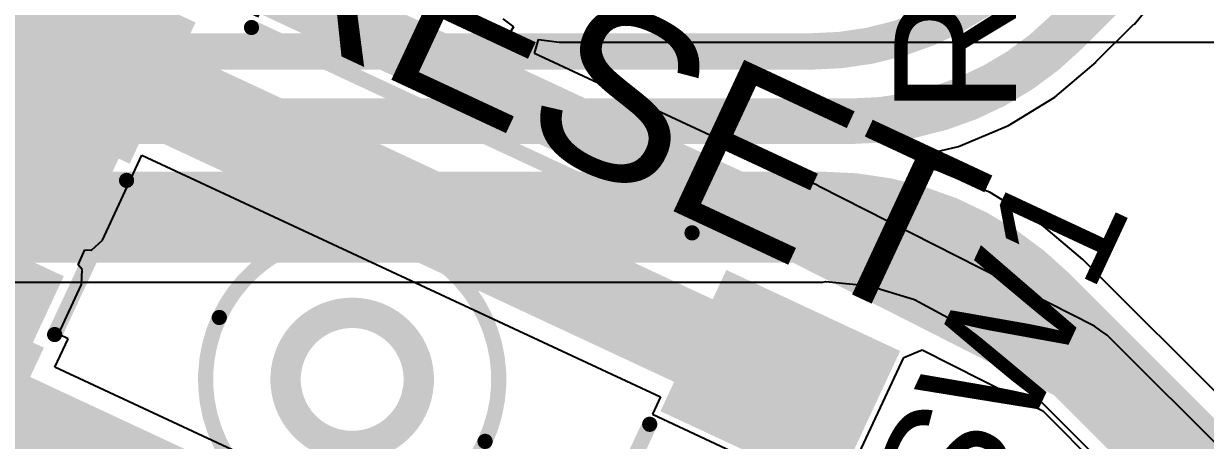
# Model space of a CAD drawing. Header units: millimetres. Extents: x -0.86 to 3.12, y -2.15 to 0.92.
# Drawn here: x 0.4721 to 0.8611, y -1.9001 to -1.7629 of the extents above; entities that cross this region are included whole.
import ezdxf

# ---------------------------------------------------------------- set-up
doc = ezdxf.new("R2010")
doc.units = ezdxf.units.MM
doc.header["$MEASUREMENT"] = 0
for name, color, linetype in [('BottomLayer', 5, 'Continuous'), ('Mechanical1', 6, 'Continuous'), ('Mechanical2', 216, 'Continuous'), ('TopLayer', 1, 'Continuous'), ('TopOverlay', 2, 'Continuous'), ('TopPaste', 8, 'Continuous'), ('TopSolder', 216, 'Continuous')]:
    doc.layers.add(name, color=color, linetype=linetype)
doc.styles.add('Arial', font='', dxfattribs={"height": 0.2})
doc.styles.get('Arial').set_extended_font_data('Arial')

# ---------------------------------------------------------------- blocks, each defined once
blk = doc.blocks.new('TS_1109S_C_B_82')
at = {"layer": 'TopLayer'}
for points in [[(-0.15551, 0.08071), (-0.10039, 0.08071), (-0.10039, 0.0374), (-0.15551, 0.0374)], [(0.10039, 0.08071), (0.15551, 0.08071), (0.15551, 0.0374), (0.10039, 0.0374)], [(-0.15551, -0.0374), (-0.10039, -0.0374), (-0.10039, -0.08071), (-0.15551, -0.08071)], [(0.10039, -0.0374), (0.15551, -0.0374), (0.15551, -0.08071), (0.10039, -0.08071)]]:
    blk.add_hatch(color=1, dxfattribs=at).paths.add_polyline_path(points)
at = {"layer": 'TopPaste'}
for points in [[(-0.15551, 0.08071), (-0.10039, 0.08071), (-0.10039, 0.0374), (-0.15551, 0.0374)], [(0.10039, 0.08071), (0.15551, 0.08071), (0.15551, 0.0374), (0.10039, 0.0374)], [(-0.15551, -0.0374), (-0.10039, -0.0374), (-0.10039, -0.08071), (-0.15551, -0.08071)], [(0.10039, -0.0374), (0.15551, -0.0374), (0.15551, -0.08071), (0.10039, -0.08071)]]:
    blk.add_hatch(color=8, dxfattribs=at).paths.add_polyline_path(points)
at = {"layer": 'TopSolder'}
for points in [[(-0.15951, 0.08471), (-0.09639, 0.08471), (-0.09639, 0.0334), (-0.15951, 0.0334)], [(0.09639, 0.08471), (0.15951, 0.08471), (0.15951, 0.0334), (0.09639, 0.0334)], [(-0.15951, -0.0334), (-0.09639, -0.0334), (-0.09639, -0.08471), (-0.15951, -0.08471)], [(0.09639, -0.0334), (0.15951, -0.0334), (0.15951, -0.08471), (0.09639, -0.08471)]]:
    blk.add_hatch(color=216, dxfattribs=at).paths.add_polyline_path(points)
at = {"layer": 'TopOverlay', "const_width": 0.005}
for points in [[(-0.079, 0.091), (0.081, 0.091)], [(-0.095, -0.028), (-0.095, 0.028)], [(0.095, -0.028), (0.095, 0.028)], [(-0.079, -0.091), (0.081, -0.091)]]:
    blk.add_lwpolyline(points, dxfattribs=at)
at = {"layer": 'TopOverlay'}
for points, const_width in [([(-0.08025, 0.091, 1), (-0.07775, 0.091, 1)], 0.0025), ([(0.07975, 0.091, 1), (0.08225, 0.091, 1)], 0.0025), ([(0.04826, 0, 1), (-0.04826, 0, 1)], 0.005), ([(-0.09625, 0.028, 1), (-0.09375, 0.028, 1)], 0.0025), ([(0.09375, 0.028, 1), (0.09625, 0.028, 1)], 0.0025), ([(0.02193, 0, 1), (-0.02193, 0, 1)], 0.01), ([(-0.02443, 0, 1), (-0.01943, 0, 1)], 0.005), ([(0.01943, 0, 1), (0.02443, 0, 1)], 0.005), ([(-0.04951, 0, 1), (-0.04701, 0, 1)], 0.0025), ([(0.04701, 0, 1), (0.04951, 0, 1)], 0.0025), ([(-0.09625, -0.028, 1), (-0.09375, -0.028, 1)], 0.0025), ([(0.09375, -0.028, 1), (0.09625, -0.028, 1)], 0.0025), ([(-0.08025, -0.091, 1), (-0.07775, -0.091, 1)], 0.0025), ([(0.07975, -0.091, 1), (0.08225, -0.091, 1)], 0.0025)]:
    blk.add_lwpolyline(points, format="xyb", close=True, dxfattribs=dict(at, const_width=const_width))

msp = doc.modelspace()

# ---------------------------------------------------------------- hatches: boundary and pattern name
at = {"layer": 'TopLayer'}
for points in [[(0.41287, -1.79442), (0.49219, -1.83141), (0.5234, -1.76447), (0.44408, -1.72748)], [(0.37586, -1.87378), (0.45518, -1.91077), (0.48535, -1.84608), (0.40602, -1.80909)]]:
    msp.add_hatch(color=1, dxfattribs=at).paths.add_polyline_path(points)

# ---------------------------------------------------------------- linework, layer by layer
at = {"layer": 'BottomLayer'}
for p, q in [((0.83765, -1.76317), (0.84936, -1.7489)), ((0.82506, -1.77549), (0.83751, -1.76304)), ((0.83751, -1.76304), (0.83765, -1.76317)), ((0.81154, -1.78715), (0.82512, -1.77555)), ((0.82512, -1.77555), (0.82506, -1.77549)), ((0.79631, -1.79649), (0.81154, -1.78715)), ((0.7798, -1.80333), (0.79631, -1.79649)), ((0.77054, -1.80555), (0.7798, -1.80333)), ((0.77054, -1.81069), (0.77054, -1.80555)), ((0.77267, -1.81121), (0.77054, -1.81069)), ((0.79027, -1.81849), (0.77267, -1.81121)), ((0.80651, -1.82845), (0.79027, -1.81849)), ((0.82076, -1.84061), (0.80651, -1.82845)), ((0.82102, -1.84079), (0.82076, -1.84061)), ((0.88583, -1.9056), (0.82102, -1.84079)), ((0.45612, -1.84805), (0.73517, -1.84805)), ((0.73517, -1.84805), (0.73615, -1.84786)), ((0.73615, -1.84786), (0.75056, -1.84927)), ((0.75056, -1.84927), (0.76535, -1.85376)), ((0.76535, -1.85376), (0.77899, -1.86105)), ((0.77899, -1.86105), (0.79018, -1.87024)), ((0.79018, -1.87024), (0.79074, -1.87107)), ((0.79074, -1.87107), (0.87557, -1.9559))]:
    msp.add_line(p, q, dxfattribs=at)
for points, const_width in [([(0.80198, -1.74279, -0.198912), (0.73127, -1.77208)], 0.012), ([(0.51239, -1.77208, -0.198912), (0.47128, -1.75505)], 0.012), ([(0.81533, -1.76576, -0.198912), (0.74462, -1.79505)], 0.015), ([(0.50274, -1.79505, -0.198912), (0.44728, -1.77208)], 0.015), ([(0.73517, -1.82664, -0.198912), (0.80588, -1.85593)], 0.03)]:
    msp.add_lwpolyline(points, format="xyb", dxfattribs=dict(at, const_width=const_width))
for points, const_width in [([(0.81533, -1.76576), (0.82778, -1.75331)], 0.015), ([(0.51239, -1.77208), (0.73127, -1.77208)], 0.012), ([(0.50274, -1.79505), (0.74462, -1.79505)], 0.015), ([(0.45612, -1.82664), (0.73517, -1.82664)], 0.03), ([(0.80588, -1.85593), (0.89071, -1.94076)], 0.03)]:
    msp.add_lwpolyline(points, dxfattribs=dict(at, const_width=const_width))
for points, const_width in [([(0.81158, -1.76576, 1), (0.81908, -1.76576, 1)], 0.0075), ([(0.81158, -1.76576, 1), (0.81908, -1.76576, 1)], 0.0075), ([(0.50939, -1.77208, 1), (0.51539, -1.77208, 1)], 0.006), ([(0.50939, -1.77208, 1), (0.51539, -1.77208, 1)], 0.006), ([(0.72827, -1.77208, 1), (0.73427, -1.77208, 1)], 0.006), ([(0.72827, -1.77208, 1), (0.73427, -1.77208, 1)], 0.006), ([(0.49899, -1.79505, 1), (0.50649, -1.79505, 1)], 0.0075), ([(0.49899, -1.79505, 1), (0.50649, -1.79505, 1)], 0.0075), ([(0.74087, -1.79505, 1), (0.74837, -1.79505, 1)], 0.0075), ([(0.74087, -1.79505, 1), (0.74837, -1.79505, 1)], 0.0075), ([(0.72767, -1.82664, 1), (0.74267, -1.82664, 1)], 0.015), ([(0.72767, -1.82664, 1), (0.74267, -1.82664, 1)], 0.015), ([(0.79838, -1.85593, 1), (0.81338, -1.85593, 1)], 0.015), ([(0.79838, -1.85593, 1), (0.81338, -1.85593, 1)], 0.015)]:
    msp.add_lwpolyline(points, format="xyb", close=True, dxfattribs=dict(at, const_width=const_width))
at = {"layer": 'Mechanical1', "const_width": 0.01}
msp.add_lwpolyline([(0.04081, 0.0156, -3.064051), (0.02964, -1.5299)], format="xyb", dxfattribs=at)
at = {"layer": 'Mechanical2', "const_width": 0.01}
msp.add_lwpolyline([(1.99867, 0.21567, -1.122171), (-0.01159, -1.51329)], format="xyb", dxfattribs=at)
at = {"layer": 'TopLayer'}
for p, q in [((0.63075, -1.76831), (0.53029, -1.72147)), ((0.62987, -1.76133), (0.63336, -1.76401)), ((0.63336, -1.76401), (0.63075, -1.76831)), ((0.64024, -1.77274), (0.64162, -1.76812)), ((0.64162, -1.76812), (0.64841, -1.76901)), ((0.64841, -1.76901), (0.91178, -1.76901)), ((0.73353, -1.81624), (0.64024, -1.77274)), ((0.49807, -1.83415), (0.51109, -1.80625)), ((0.51109, -1.80625), (0.68174, -1.88582)), ((0.73376, -1.8164), (0.73353, -1.81624)), ((0.73402, -1.81648), (0.73376, -1.8164)), ((0.82466, -1.8625), (0.73402, -1.81648)), ((0.49443, -1.83749), (0.49807, -1.83415)), ((0.49004, -1.84233), (0.49233, -1.83742)), ((0.49233, -1.83742), (0.49441, -1.83751)), ((0.49441, -1.83751), (0.49443, -1.83749)), ((0.49145, -1.84386), (0.49004, -1.84233)), ((0.49123, -1.84882), (0.49145, -1.84386)), ((0.4836, -1.8652), (0.49123, -1.84882)), ((0.82668, -1.86409), (0.82466, -1.8625)), ((0.48244, -1.87596), (0.48677, -1.86668)), ((0.48677, -1.86668), (0.4836, -1.8652)), ((0.82881, -1.86551), (0.82668, -1.86409)), ((0.8888, -1.9255), (0.82881, -1.86551)), ((0.76186, -1.87281), (0.7679, -1.87027)), ((0.7679, -1.87027), (0.80758, -1.89042)), ((0.73993, -1.91985), (0.76186, -1.87281)), ((0.64629, -1.95237), (0.48244, -1.87596)), ((0.68174, -1.88582), (0.6791, -1.89148)), ((0.6791, -1.89148), (0.73993, -1.91985)), ((0.80758, -1.89042), (0.86573, -1.94857))]:
    msp.add_line(p, q, dxfattribs=at)
for points, const_width in [([(0.5223, -1.73574), (0.72664, -1.83103)], 0.02), ([(0.48816, -1.77134), (0.48927, -1.77245)], 0.03), ([(0.48927, -1.77245), (0.7212, -1.8806)], 0.03), ([(0.72664, -1.83103), (0.81728, -1.87705)], 0.02), ([(0.43936, -1.87949), (0.67128, -1.98764)], 0.03), ([(0.81728, -1.87705), (0.87727, -1.93704)], 0.02)]:
    msp.add_lwpolyline(points, dxfattribs=dict(at, const_width=const_width))
for points, const_width in [([(0.48066, -1.77134, 1), (0.49566, -1.77134, 1)], 0.015), ([(0.48177, -1.77245, 1), (0.49677, -1.77245, 1)], 0.015), ([(0.48177, -1.77245, 1), (0.49677, -1.77245, 1)], 0.015), ([(0.72164, -1.83103, 1), (0.73164, -1.83103, 1)], 0.01), ([(0.72164, -1.83103, 1), (0.73164, -1.83103, 1)], 0.01), ([(0.7137, -1.8806, 1), (0.7287, -1.8806, 1)], 0.015), ([(0.81228, -1.87705, 1), (0.82228, -1.87705, 1)], 0.01), ([(0.81228, -1.87705, 1), (0.82228, -1.87705, 1)], 0.01)]:
    msp.add_lwpolyline(points, format="xyb", close=True, dxfattribs=dict(at, const_width=const_width))

# ---------------------------------------------------------------- block references
at = {"rotation": 335.0000000000001}
msp.add_blockref('TS_1109S_C_B_82', (0.58028, -1.88005), dxfattribs=at)

# ---------------------------------------------------------------- texts
at = {"layer": 'TopOverlay', "style": 'Arial'}
for s, height, rotation, p in [('RESET', 0.055, 335, (0.53718, -1.75526)), ('R8', 0.04, 90, (0.79876, -1.79285)), ('SW1', 0.04, 65, (0.78553, -1.93414))]:
    msp.add_text(s, height=height, rotation=rotation, dxfattribs=at).set_placement(p)

doc.saveas('drawing.dxf')
